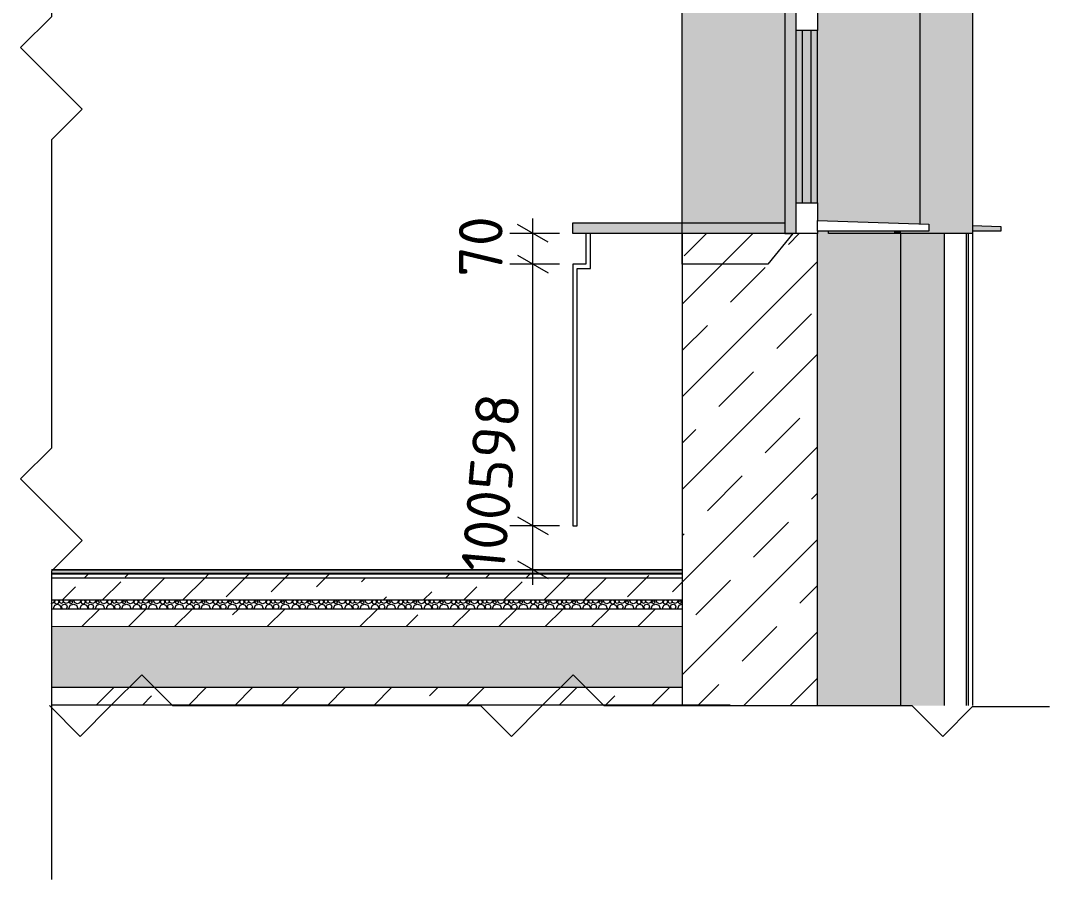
# Model space of a CAD drawing. Header units: millimetres. Extents: x -13069 to 207500, y -71366 to 56785.
# Drawn here: x 62818 to 65172, y 3131 to 5095 of the extents above; entities that cross this region are included whole.
import ezdxf

# ---------------------------------------------------------------- set-up
doc = ezdxf.new("R2010")
doc.units = ezdxf.units.MM
doc.layers.add('PDF _Геометрия', color=7, linetype='Continuous', true_color=0x999999)
doc.layers.add('PDF _Сплошная заливка', color=7, linetype='Continuous', true_color=0xffffff)
doc.layers.add('PDF _Текст', color=7, linetype='Continuous')
doc.styles.add('PDF ISOCPEUR', font='isocpeur.ttf')

msp = doc.modelspace()

# ---------------------------------------------------------------- hatches: boundary and pattern name
at = {"layer": 'PDF _Сплошная заливка', "transparency": 33554559}
for points in [[(64331.861, 4608.148), (64331.861, 6570.998), (64591.559, 6570.998), (64591.559, 6526.049), (64566.559, 6526.049), (64566.559, 5117.599), (64591.559, 5117.599), (64591.559, 4608.148)], [(64896.21, 4613.149), (64896.21, 4629.8), (64876.261, 4630.45), (64876.261, 6555.999), (64876.261, 6570.998), (64981.159, 6570.998), (64981.159, 4608.148), (64831.308, 4608.148), (64831.308, 4613.149)], [(64641.51, 4613.149), (64666.51, 4613.149), (64666.51, 4608.148), (64821.311, 4608.148), (64831.308, 4608.148), (64831.308, 3838.998), (64641.51, 3838.998)]]:
    msp.add_hatch(color=256, dxfattribs=at).paths.add_polyline_path(points)

# ---------------------------------------------------------------- linework, layer by layer
at = {"layer": 'PDF _Геометрия', "lineweight": 20}
for points in [[(62888.66, 7782.098), (62888.66, 7077.349), (62834.711, 7023.4), (62888.66, 6936.398), (62953.611, 6860.4), (62888.66, 6795.449), (62888.66, 6090.649), (62818.158, 6020.199), (62888.66, 5949.7), (62959.11, 5879.25), (62888.66, 5808.749), (62888.66, 5104), (62818.158, 5033.498), (62888.66, 4963), (62959.11, 4892.55), (62888.66, 4822.048), (62888.66, 4117.3), (62818.158, 4046.798), (62888.66, 3976.348), (62959.11, 3905.85), (62888.66, 3835.348), (62888.66, 3130.599)], [(64331.861, 4446.398), (64493.558, 4608.148)], [(64336.258, 4556.75), (64387.659, 4608.148)], [(64574.658, 4583.248), (64599.509, 4608.148)], [(64831.308, 4608.148), (64821.311, 4608.148), (64816.309, 4608.148), (64666.51, 4608.148), (64666.51, 4613.149)], [(64331.861, 4234.548), (64641.51, 4544.198)], [(64442.209, 4450.848), (64521.659, 4530.3)], [(64548.16, 4344.848), (64627.658, 4424.3)], [(64331.861, 4340.499), (64389.258, 4397.848)], [(64331.861, 4022.649), (64641.51, 4332.299)], [(64415.711, 4212.45), (64495.209, 4291.9)], [(64521.659, 4106.448), (64601.108, 4185.949)], [(64331.861, 4128.6), (64362.76, 4159.448)], [(64309.76, 3788.65), (64331.861, 3810.748), (64360.16, 3838.998), (64641.51, 4120.4)], [(64389.258, 3974.05), (64468.711, 4053.5)], [(64627.658, 4000.549), (64641.51, 4014.449)], [(64495.209, 3868.099), (64574.658, 3947.549)], [(64331.861, 3916.65), (64336.258, 3921.099)], [(64331.861, 3598.849), (64572.058, 3838.998), (64641.51, 3908.498)], [(62963.858, 3819.997), (62972.809, 3829.049)], [(63057.81, 3822.198), (63064.609, 3829.049)], [(63097.51, 3770.049), (63147.458, 3819.997)], [(63189.31, 3770.049), (63239.31, 3819.997), (63248.261, 3829.049)], [(63288.208, 3777.148), (63331.11, 3819.997), (63340.11, 3829.049)], [(63391.559, 3788.65), (63422.91, 3819.997), (63431.909, 3829.049)], [(63494.858, 3800.1), (63514.759, 3819.997), (63523.758, 3829.049)], [(63598.108, 3811.599), (63606.559, 3819.997)], [(63790.21, 3819.997), (63799.21, 3829.049)], [(63882.059, 3819.997), (63891.059, 3829.049)], [(63973.859, 3819.997), (63982.859, 3829.049)], [(64015.76, 3770.049), (64065.711, 3819.997), (64074.71, 3829.049)], [(64107.56, 3770.049), (64157.511, 3819.997)], [(64206.461, 3777.148), (64249.359, 3819.997), (64255.06, 3825.75)], [(64362.76, 3735.65), (64376.16, 3749.099), (64442.209, 3815.099)], [(62913.858, 3770.049), (62943.909, 3800.1)], [(63005.658, 3770.049), (63047.159, 3811.599)], [(63832.111, 3770.049), (63862.158, 3800.1)], [(63923.911, 3770.049), (63965.409, 3811.599)], [(64601.108, 3762.148), (64641.51, 3802.548)], [(62895.508, 3769.1), (62895.508, 3768.548), (62893.21, 3763), (62887.659, 3760.699)], [(62903.809, 3769.1), (62905.561, 3765.35), (62904.16, 3761.999), (62900.809, 3760.598), (62897.458, 3761.999), (62896.06, 3765.35), (62897.809, 3769.1)], [(62914.209, 3769.1), (62915.61, 3765.948), (62914.359, 3763.049), (62911.411, 3761.8), (62908.509, 3763.049), (62907.26, 3765.948), (62908.658, 3769.1)], [(62929.709, 3769.1), (62927.658, 3763.9), (62922.66, 3761.849), (62917.609, 3763.9), (62915.558, 3768.899)], [(62956.058, 3769.1), (62956.11, 3768.548), (62953.76, 3763), (62948.209, 3760.699), (62942.661, 3763), (62940.311, 3768.548), (62940.311, 3769.1)], [(62964.359, 3769.1), (62966.111, 3765.35), (62964.71, 3761.999), (62961.359, 3760.598), (62958.008, 3761.999), (62956.61, 3765.35), (62958.359, 3769.1)], [(62974.759, 3769.1), (62976.16, 3765.948), (62974.961, 3763.049), (62972.01, 3761.8), (62969.01, 3763.049), (62967.81, 3765.948), (62969.208, 3769.1)], [(62990.311, 3769.1), (62988.208, 3763.9), (62983.21, 3761.849), (62978.211, 3763.9), (62976.108, 3768.899)], [(63016.611, 3769.1), (63016.611, 3768.548), (63014.31, 3763), (63008.759, 3760.699), (63003.159, 3763), (63000.861, 3768.548), (63000.91, 3769.1)], [(63024.909, 3769.1), (63026.66, 3765.35), (63025.26, 3761.999), (63021.909, 3760.598), (63018.558, 3761.999), (63017.16, 3765.35), (63018.909, 3769.1)], [(63035.361, 3769.1), (63036.71, 3765.948), (63035.459, 3763.049), (63032.511, 3761.8), (63029.608, 3763.049), (63028.36, 3765.948), (63029.709, 3769.1)], [(63050.809, 3769.1), (63048.758, 3763.9), (63043.759, 3761.849), (63038.709, 3763.9), (63036.658, 3768.899)], [(63077.161, 3769.1), (63077.161, 3768.548), (63074.909, 3763), (63069.309, 3760.699), (63063.761, 3763), (63061.411, 3768.548), (63061.411, 3769.1)], [(63085.459, 3769.1), (63087.21, 3765.35), (63085.81, 3761.999), (63082.459, 3760.598), (63079.111, 3761.999), (63077.71, 3765.35), (63079.459, 3769.1)], [(63095.859, 3769.1), (63097.26, 3765.948), (63096.06, 3763.049), (63093.109, 3761.8), (63090.11, 3763.049), (63088.91, 3765.948), (63090.311, 3769.1)], [(63111.411, 3769.1), (63109.308, 3763.9), (63104.309, 3761.849), (63099.311, 3763.9), (63097.26, 3768.899)], [(63137.711, 3769.1), (63137.711, 3768.548), (63135.41, 3763), (63129.859, 3760.699), (63124.259, 3763), (63121.961, 3768.548), (63122.01, 3769.1)], [(63146.009, 3769.1), (63147.809, 3765.35), (63146.36, 3761.999), (63143.009, 3760.598), (63139.661, 3761.999), (63138.26, 3765.35), (63140.009, 3769.1)], [(63156.461, 3769.1), (63157.81, 3765.948), (63156.559, 3763.049), (63153.659, 3761.8), (63150.708, 3763.049), (63149.46, 3765.948), (63150.809, 3769.1)], [(63171.909, 3769.1), (63169.858, 3763.9), (63164.859, 3761.849), (63159.861, 3763.9), (63157.761, 3768.899)], [(63198.261, 3769.1), (63198.261, 3768.548), (63196.009, 3763), (63190.409, 3760.699), (63184.861, 3763), (63182.56, 3768.548), (63182.56, 3769.1)], [(63206.559, 3769.1), (63208.31, 3765.35), (63206.909, 3761.999), (63203.559, 3760.598), (63200.211, 3761.999), (63198.81, 3765.35), (63200.559, 3769.1)], [(63216.959, 3769.1), (63218.36, 3765.948), (63217.16, 3763.049), (63214.209, 3761.8), (63211.209, 3763.049), (63210.01, 3765.948), (63211.411, 3769.1)], [(63232.511, 3769.1), (63230.408, 3763.9), (63225.409, 3761.849), (63220.41, 3763.9), (63218.311, 3768.899)], [(63258.811, 3769.1), (63258.811, 3768.548), (63256.51, 3763), (63250.959, 3760.699), (63245.359, 3763), (63243.061, 3768.548), (63243.109, 3769.1)], [(63267.108, 3769.1), (63268.909, 3765.35), (63267.508, 3761.999), (63264.109, 3760.598), (63260.761, 3761.999), (63259.36, 3765.35), (63261.109, 3769.1)], [(63277.561, 3769.1), (63278.91, 3765.948), (63277.658, 3763.049), (63274.759, 3761.8), (63271.808, 3763.049), (63270.56, 3765.948), (63271.961, 3769.1)], [(63293.009, 3769.1), (63290.961, 3763.9), (63285.959, 3761.849), (63280.96, 3763.9), (63278.861, 3768.899)], [(63319.361, 3769.1), (63319.361, 3768.548), (63317.108, 3763), (63311.508, 3760.699), (63305.96, 3763), (63303.659, 3768.548), (63303.659, 3769.1)], [(63327.658, 3769.1), (63329.41, 3765.35), (63328.009, 3761.999), (63324.658, 3760.598), (63321.311, 3761.999), (63319.91, 3765.35), (63321.659, 3769.1)], [(63338.059, 3769.1), (63339.46, 3765.948), (63338.26, 3763.049), (63335.26, 3761.8), (63332.309, 3763.049), (63331.11, 3765.948), (63332.511, 3769.1)], [(63353.611, 3769.1), (63351.511, 3763.9), (63346.509, 3761.849), (63341.51, 3763.9), (63339.411, 3768.899)], [(63379.911, 3769.1), (63379.959, 3768.548), (63377.61, 3763), (63372.058, 3760.699), (63366.51, 3763), (63364.16, 3768.548), (63364.209, 3769.1)], [(63388.208, 3769.1), (63390.009, 3765.35), (63388.608, 3761.999), (63385.208, 3760.598), (63381.861, 3761.999), (63380.46, 3765.35), (63382.209, 3769.1)], [(63398.661, 3769.1), (63400.009, 3765.948), (63398.758, 3763.049), (63395.859, 3761.8), (63392.908, 3763.049), (63391.66, 3765.948), (63393.061, 3769.1)], [(63414.109, 3769.1), (63412.061, 3763.9), (63407.059, 3761.849), (63402.06, 3763.9), (63399.961, 3768.899)], [(63440.461, 3769.1), (63440.461, 3768.548), (63438.159, 3763), (63432.608, 3760.699), (63427.06, 3763), (63424.759, 3768.548), (63424.759, 3769.1)], [(63448.758, 3769.1), (63450.51, 3765.35), (63449.109, 3761.999), (63445.758, 3760.598), (63442.411, 3761.999), (63441.01, 3765.35), (63442.758, 3769.1)], [(63459.159, 3769.1), (63460.559, 3765.948), (63459.36, 3763.049), (63456.36, 3761.8), (63453.409, 3763.049), (63452.21, 3765.948), (63453.611, 3769.1)], [(63474.71, 3769.1), (63472.611, 3763.9), (63467.609, 3761.849), (63462.61, 3763.9), (63460.511, 3768.899)], [(63501.01, 3769.1), (63501.059, 3768.548), (63498.709, 3763), (63493.158, 3760.699), (63487.61, 3763), (63485.26, 3768.548), (63485.309, 3769.1)], [(63509.308, 3769.1), (63511.06, 3765.35), (63509.711, 3761.999), (63506.308, 3760.598), (63502.961, 3761.999), (63501.56, 3765.35), (63503.308, 3769.1)], [(63519.709, 3769.1), (63521.109, 3765.948), (63519.91, 3763.049), (63516.959, 3761.8), (63514.011, 3763.049), (63512.76, 3765.948), (63514.16, 3769.1)], [(63535.208, 3769.1), (63533.161, 3763.9), (63528.159, 3761.849), (63523.16, 3763.9), (63521.06, 3768.899)], [(63561.56, 3769.1), (63561.56, 3768.548), (63559.259, 3763), (63553.708, 3760.699), (63548.108, 3763), (63545.859, 3768.548), (63545.859, 3769.1)], [(63569.858, 3769.1), (63571.61, 3765.35), (63570.209, 3761.999), (63566.858, 3760.598), (63563.51, 3761.999), (63562.11, 3765.35), (63563.91, 3769.1)], [(63580.258, 3769.1), (63581.659, 3765.948), (63580.46, 3763.049), (63577.46, 3761.8), (63574.561, 3763.049), (63573.31, 3765.948), (63574.71, 3769.1)], [(63595.81, 3769.1), (63593.711, 3763.9), (63588.709, 3761.849), (63583.71, 3763.9), (63581.61, 3768.899)], [(63622.11, 3769.1), (63622.159, 3768.548), (63619.809, 3763), (63614.258, 3760.699), (63608.71, 3763), (63606.36, 3768.548), (63606.409, 3769.1)], [(63630.408, 3769.1), (63632.16, 3765.35), (63630.811, 3761.999), (63627.408, 3760.598), (63624.008, 3761.999), (63622.66, 3765.35), (63624.408, 3769.1)], [(63640.808, 3769.1), (63642.209, 3765.948), (63641.01, 3763.049), (63638.059, 3761.8), (63635.111, 3763.049), (63633.86, 3765.948), (63635.26, 3769.1)], [(63656.308, 3769.1), (63654.261, 3763.9), (63649.259, 3761.849), (63644.26, 3763.9), (63642.16, 3768.899)], [(63648.459, 3770.049), (63655.509, 3777.148)], [(63682.66, 3769.1), (63682.66, 3768.548), (63680.359, 3763), (63674.808, 3760.699), (63669.26, 3763), (63666.959, 3768.548), (63666.959, 3769.1)], [(63690.961, 3769.1), (63692.71, 3765.35), (63691.309, 3761.999), (63687.958, 3760.598), (63684.61, 3761.999), (63683.21, 3765.35), (63685.01, 3769.1)], [(63701.358, 3769.1), (63702.811, 3765.948), (63701.56, 3763.049), (63698.56, 3761.8), (63695.661, 3763.049), (63694.409, 3765.948), (63695.81, 3769.1)], [(63716.91, 3769.1), (63714.859, 3763.9), (63709.809, 3761.849), (63704.81, 3763.9), (63702.71, 3768.899)], [(63743.21, 3769.1), (63743.259, 3768.548), (63740.909, 3763), (63735.361, 3760.699), (63729.81, 3763), (63727.46, 3768.548), (63727.509, 3769.1)], [(63740.259, 3770.049), (63758.811, 3788.65)], [(63751.511, 3769.1), (63753.26, 3765.35), (63751.911, 3761.999), (63748.56, 3760.598), (63745.16, 3761.999), (63743.759, 3765.35), (63745.508, 3769.1)], [(63761.908, 3769.1), (63763.309, 3765.948), (63762.11, 3763.049), (63759.159, 3761.8), (63756.211, 3763.049), (63754.959, 3765.948), (63756.36, 3769.1)], [(63777.46, 3769.1), (63775.36, 3763.9), (63770.359, 3761.849), (63765.36, 3763.9), (63763.26, 3768.899)], [(63803.76, 3769.1), (63803.76, 3768.548), (63801.459, 3763), (63795.911, 3760.699), (63790.311, 3763), (63788.059, 3768.548), (63788.059, 3769.1)], [(63812.061, 3769.1), (63813.81, 3765.35), (63812.409, 3761.999), (63809.061, 3760.598), (63805.71, 3761.999), (63804.309, 3765.35), (63806.11, 3769.1)], [(63822.51, 3769.1), (63823.911, 3765.948), (63822.66, 3763.049), (63819.66, 3761.8), (63816.761, 3763.049), (63815.509, 3765.948), (63816.91, 3769.1)], [(63838.01, 3769.1), (63835.959, 3763.9), (63830.908, 3761.849), (63825.91, 3763.9), (63823.81, 3768.899)], [(63864.31, 3769.1), (63864.359, 3768.548), (63862.061, 3763), (63856.461, 3760.699), (63850.91, 3763), (63848.56, 3768.548), (63848.609, 3769.1)], [(63872.611, 3769.1), (63874.359, 3765.35), (63873.011, 3761.999), (63869.611, 3760.598), (63866.26, 3761.999), (63864.859, 3765.35), (63866.611, 3769.1)], [(63883.008, 3769.1), (63884.409, 3765.948), (63883.21, 3763.049), (63880.258, 3761.8), (63877.31, 3763.049), (63876.059, 3765.948), (63877.46, 3769.1)], [(63898.56, 3769.1), (63896.46, 3763.9), (63891.458, 3761.849), (63886.46, 3763.9), (63884.409, 3768.899)], [(63924.86, 3769.1), (63924.86, 3768.548), (63922.559, 3763), (63917.011, 3760.699), (63911.411, 3763), (63909.159, 3768.548), (63909.159, 3769.1)], [(63933.21, 3769.1), (63934.958, 3765.35), (63933.56, 3761.999), (63930.161, 3760.598), (63926.81, 3761.999), (63925.409, 3765.35), (63927.161, 3769.1)], [(63943.61, 3769.1), (63944.959, 3765.948), (63943.759, 3763.049), (63940.808, 3761.8), (63937.86, 3763.049), (63936.609, 3765.948), (63938.01, 3769.1)], [(63959.11, 3769.1), (63957.01, 3763.9), (63952.008, 3761.849), (63947.01, 3763.9), (63944.91, 3768.899)], [(63985.41, 3769.1), (63985.459, 3768.548), (63983.161, 3763), (63977.561, 3760.699), (63972.01, 3763), (63969.709, 3768.548), (63969.709, 3769.1)], [(63993.711, 3769.1), (63995.459, 3765.35), (63994.11, 3761.999), (63990.76, 3760.598), (63987.36, 3761.999), (63985.959, 3765.35), (63987.711, 3769.1)], [(64004.111, 3769.1), (64005.509, 3765.948), (64004.309, 3763.049), (64001.358, 3761.8), (63998.41, 3763.049), (63997.211, 3765.948), (63998.56, 3769.1)], [(64019.66, 3769.1), (64017.56, 3763.9), (64012.558, 3761.849), (64007.56, 3763.9), (64005.509, 3768.899)], [(64046.009, 3769.1), (64046.009, 3768.548), (64043.659, 3763), (64038.111, 3760.699), (64032.511, 3763), (64030.258, 3768.548), (64030.258, 3769.1)], [(64054.261, 3769.1), (64056.058, 3765.35), (64054.66, 3761.999), (64051.261, 3760.598), (64047.91, 3761.999), (64046.509, 3765.35), (64048.261, 3769.1)], [(64064.71, 3769.1), (64066.059, 3765.948), (64064.859, 3763.049), (64061.908, 3761.8), (64058.96, 3763.049), (64057.709, 3765.948), (64059.11, 3769.1)], [(64080.21, 3769.1), (64078.11, 3763.9), (64073.108, 3761.849), (64068.109, 3763.9), (64066.01, 3768.899)], [(64106.51, 3769.1), (64106.559, 3768.548), (64104.261, 3763), (64098.661, 3760.699), (64093.109, 3763), (64090.808, 3768.548), (64090.808, 3769.1)], [(64114.81, 3769.1), (64116.559, 3765.35), (64115.21, 3761.999), (64111.811, 3760.598), (64108.46, 3761.999), (64107.059, 3765.35), (64108.811, 3769.1)], [(64125.211, 3769.1), (64126.609, 3765.948), (64125.409, 3763.049), (64122.458, 3761.8), (64119.51, 3763.049), (64118.311, 3765.948), (64119.66, 3769.1)], [(64140.76, 3769.1), (64138.66, 3763.9), (64133.658, 3761.849), (64128.659, 3763.9), (64126.609, 3768.899)], [(64167.108, 3769.1), (64167.108, 3768.548), (64164.759, 3763), (64159.211, 3760.699), (64153.659, 3763), (64151.31, 3768.548), (64151.358, 3769.1)], [(64175.36, 3769.1), (64177.161, 3765.35), (64175.76, 3761.999), (64172.361, 3760.598), (64169.01, 3761.999), (64167.609, 3765.35), (64169.361, 3769.1)], [(64185.81, 3769.1), (64187.158, 3765.948), (64185.959, 3763.049), (64183.008, 3761.8), (64180.06, 3763.049), (64178.809, 3765.948), (64180.21, 3769.1)], [(64201.31, 3769.1), (64199.21, 3763.9), (64194.208, 3761.849), (64189.209, 3763.9), (64187.11, 3768.899)], [(64227.61, 3769.1), (64227.658, 3768.548), (64225.36, 3763), (64219.76, 3760.699), (64214.209, 3763), (64211.908, 3768.548), (64211.908, 3769.1)], [(64235.91, 3769.1), (64237.659, 3765.35), (64236.258, 3761.999), (64232.91, 3760.598), (64229.56, 3761.999), (64228.159, 3765.35), (64229.911, 3769.1)], [(64246.311, 3769.1), (64247.708, 3765.948), (64246.509, 3763.049), (64243.558, 3761.8), (64240.558, 3763.049), (64239.411, 3765.948), (64240.76, 3769.1)], [(64261.859, 3769.1), (64259.76, 3763.9), (64254.761, 3761.849), (64249.759, 3763.9), (64247.708, 3768.899)], [(64288.208, 3769.1), (64288.208, 3768.548), (64285.858, 3763), (64280.31, 3760.699), (64274.759, 3763), (64272.458, 3768.548), (64272.458, 3769.1)], [(64296.46, 3769.1), (64298.261, 3765.35), (64296.86, 3761.999), (64293.46, 3760.598), (64290.11, 3761.999), (64288.709, 3765.35), (64290.461, 3769.1)], [(64306.909, 3769.1), (64308.258, 3765.948), (64307.059, 3763.049), (64304.111, 3761.8), (64301.16, 3763.049), (64299.909, 3765.948), (64301.31, 3769.1)], [(64322.409, 3769.1), (64320.31, 3763.9), (64315.311, 3761.849), (64310.309, 3763.9), (64308.21, 3768.899)], [(62888.709, 3750.399), (62888.608, 3749.099)], [(62895.261, 3749.099), (62894.458, 3752.499), (62896.808, 3758.099), (62902.408, 3760.449), (62908.008, 3758.099), (62910.361, 3752.499), (62909.61, 3749.099)], [(62914.258, 3749.099), (62912.009, 3754), (62913.858, 3758.45), (62918.408, 3760.348), (62922.91, 3758.45), (62924.759, 3754), (62922.559, 3749.099)], [(62928.958, 3749.099), (62928.861, 3750.399), (62931.861, 3757.65), (62939.06, 3760.598), (62946.311, 3757.65), (62949.259, 3750.399), (62949.158, 3749.099)], [(62955.759, 3749.099), (62955.06, 3752.499), (62957.358, 3758.099), (62962.958, 3760.449), (62968.61, 3758.099), (62970.911, 3752.499), (62970.16, 3749.099)], [(62958.609, 3708.849), (62998.81, 3749.099)], [(62974.86, 3749.099), (62972.559, 3754), (62974.46, 3758.45), (62978.958, 3760.348), (62983.46, 3758.45), (62985.361, 3754), (62983.06, 3749.099)], [(62989.508, 3749.099), (62989.411, 3750.399), (62992.411, 3757.65), (62999.61, 3760.598), (63006.809, 3757.65), (63009.809, 3750.399), (63009.711, 3749.099)], [(63016.361, 3749.099), (63015.558, 3752.499), (63017.908, 3758.099), (63023.511, 3760.449), (63029.16, 3758.099), (63031.461, 3752.499), (63030.658, 3749.099)], [(63035.361, 3749.099), (63033.109, 3754), (63035.01, 3758.45), (63039.508, 3760.348), (63044.01, 3758.45), (63045.859, 3754), (63043.659, 3749.099)], [(63050.058, 3749.099), (63049.961, 3750.399), (63052.961, 3757.65), (63060.16, 3760.598), (63067.411, 3757.65), (63070.359, 3750.399), (63070.261, 3749.099)], [(63064.859, 3709.2), (63104.81, 3749.099)], [(63076.859, 3749.099), (63076.108, 3752.499), (63078.461, 3758.099), (63084.061, 3760.449), (63089.661, 3758.099), (63092.011, 3752.499), (63091.26, 3749.099)], [(63095.96, 3749.099), (63093.659, 3754), (63095.56, 3758.45), (63100.058, 3760.348), (63104.56, 3758.45), (63106.461, 3754), (63104.16, 3749.099)], [(63110.608, 3749.099), (63110.511, 3750.399), (63113.51, 3757.65), (63120.71, 3760.598), (63127.909, 3757.65), (63130.908, 3750.399), (63130.811, 3749.099)], [(63137.461, 3749.099), (63136.658, 3752.499), (63139.011, 3758.099), (63144.611, 3760.449), (63150.26, 3758.099), (63152.561, 3752.499), (63151.758, 3749.099)], [(63156.461, 3749.099), (63154.209, 3754), (63156.11, 3758.45), (63160.608, 3760.348), (63165.11, 3758.45), (63166.959, 3754), (63164.759, 3749.099)], [(63170.508, 3708.849), (63210.761, 3749.099)], [(63171.158, 3749.099), (63171.06, 3750.399), (63174.06, 3757.65), (63181.259, 3760.598), (63188.51, 3757.65), (63191.458, 3750.399), (63191.361, 3749.099)], [(63198.011, 3749.099), (63197.211, 3752.499), (63199.561, 3758.099), (63205.161, 3760.449), (63210.761, 3758.099), (63213.111, 3752.499), (63212.36, 3749.099)], [(63217.06, 3749.099), (63214.759, 3754), (63216.66, 3758.45), (63221.158, 3760.348), (63225.659, 3758.45), (63227.561, 3754), (63225.26, 3749.099)], [(63231.708, 3749.099), (63231.61, 3750.399), (63234.61, 3757.65), (63241.809, 3760.598), (63249.008, 3757.65), (63252.008, 3750.399), (63251.911, 3749.099)], [(63258.56, 3749.099), (63257.761, 3752.499), (63260.111, 3758.099), (63265.76, 3760.449), (63271.36, 3758.099), (63273.661, 3752.499), (63272.91, 3749.099)], [(63277.561, 3749.099), (63275.309, 3754), (63277.21, 3758.45), (63281.708, 3760.348), (63286.209, 3758.45), (63288.111, 3754), (63285.858, 3749.099)], [(63292.261, 3749.099), (63292.16, 3750.399), (63295.16, 3757.65), (63302.359, 3760.598), (63309.558, 3757.65), (63312.558, 3750.399), (63312.461, 3749.099)], [(63303.26, 3735.65), (63316.66, 3749.099)], [(63319.11, 3749.099), (63318.311, 3752.499), (63320.661, 3758.099), (63326.261, 3760.449), (63331.861, 3758.099), (63334.211, 3752.499), (63333.46, 3749.099)], [(63338.159, 3749.099), (63335.858, 3754), (63337.76, 3758.45), (63342.261, 3760.348), (63346.759, 3758.45), (63348.661, 3754), (63346.36, 3749.099)], [(63352.811, 3749.099), (63352.71, 3750.399), (63355.71, 3757.65), (63362.909, 3760.598), (63370.108, 3757.65), (63373.108, 3750.399), (63373.059, 3749.099)], [(63379.66, 3749.099), (63378.91, 3752.499), (63381.211, 3758.099), (63386.859, 3760.449), (63392.459, 3758.099), (63394.76, 3752.499), (63394.01, 3749.099)], [(63382.41, 3708.849), (63422.611, 3749.099)], [(63398.661, 3749.099), (63396.46, 3754), (63398.31, 3758.45), (63402.811, 3760.348), (63407.309, 3758.45), (63409.211, 3754), (63406.958, 3749.099)], [(63413.361, 3749.099), (63413.309, 3750.399), (63416.26, 3757.65), (63423.459, 3760.598), (63430.658, 3757.65), (63433.658, 3750.399), (63433.56, 3749.099)], [(63440.21, 3749.099), (63439.411, 3752.499), (63441.761, 3758.099), (63447.361, 3760.449), (63452.961, 3758.099), (63455.31, 3752.499), (63454.56, 3749.099)], [(63459.259, 3749.099), (63456.958, 3754), (63458.86, 3758.45), (63463.361, 3760.348), (63467.859, 3758.45), (63469.76, 3754), (63467.459, 3749.099)], [(63473.911, 3749.099), (63473.81, 3750.399), (63476.81, 3757.65), (63484.009, 3760.598), (63491.208, 3757.65), (63494.208, 3750.399), (63494.159, 3749.099)], [(63500.76, 3749.099), (63500.009, 3752.499), (63502.31, 3758.099), (63507.959, 3760.449), (63513.559, 3758.099), (63515.86, 3752.499), (63515.11, 3749.099)], [(63519.76, 3749.099), (63517.56, 3754), (63519.409, 3758.45), (63523.911, 3760.348), (63528.409, 3758.45), (63530.31, 3754), (63528.058, 3749.099)], [(63534.461, 3749.099), (63534.409, 3750.399), (63537.36, 3757.65), (63544.559, 3760.598), (63551.81, 3757.65), (63554.761, 3750.399), (63554.66, 3749.099)], [(63561.31, 3749.099), (63560.511, 3752.499), (63562.86, 3758.099), (63568.46, 3760.449), (63574.06, 3758.099), (63576.41, 3752.499), (63575.659, 3749.099)], [(63580.359, 3749.099), (63578.058, 3754), (63579.911, 3758.45), (63584.461, 3760.348), (63588.959, 3758.45), (63590.86, 3754), (63588.559, 3749.099)], [(63594.309, 3708.849), (63634.558, 3749.099)], [(63595.011, 3749.099), (63594.91, 3750.399), (63597.91, 3757.65), (63605.109, 3760.598), (63612.308, 3757.65), (63615.311, 3750.399), (63615.259, 3749.099)], [(63621.86, 3749.099), (63621.109, 3752.499), (63623.41, 3758.099), (63629.01, 3760.449), (63634.659, 3758.099), (63636.96, 3752.499), (63636.209, 3749.099)], [(63640.86, 3749.099), (63638.66, 3754), (63640.509, 3758.45), (63645.011, 3760.348), (63649.561, 3758.45), (63651.41, 3754), (63649.158, 3749.099)], [(63655.561, 3749.099), (63655.509, 3750.399), (63658.46, 3757.65), (63665.711, 3760.598), (63672.861, 3757.65), (63675.861, 3750.399), (63675.76, 3749.099)], [(63682.41, 3749.099), (63681.61, 3752.499), (63683.96, 3758.099), (63689.56, 3760.449), (63695.16, 3758.099), (63697.51, 3752.499), (63696.759, 3749.099)], [(63701.41, 3749.099), (63699.158, 3754), (63701.01, 3758.45), (63705.561, 3760.348), (63710.059, 3758.45), (63711.96, 3754), (63709.711, 3749.099)], [(63716.111, 3749.099), (63716.01, 3750.399), (63719.01, 3757.65), (63726.209, 3760.598), (63733.46, 3757.65), (63736.411, 3750.399), (63736.359, 3749.099)], [(63742.96, 3749.099), (63742.209, 3752.499), (63744.51, 3758.099), (63750.11, 3760.449), (63755.759, 3758.099), (63758.06, 3752.499), (63757.309, 3749.099)], [(63762.009, 3749.099), (63759.76, 3754), (63761.609, 3758.45), (63766.111, 3760.348), (63770.661, 3758.45), (63772.51, 3754), (63770.261, 3749.099)], [(63776.66, 3749.099), (63776.609, 3750.399), (63779.56, 3757.65), (63786.811, 3760.598), (63793.961, 3757.65), (63796.961, 3750.399), (63796.86, 3749.099)], [(63803.51, 3749.099), (63802.71, 3752.499), (63805.06, 3758.099), (63810.66, 3760.449), (63816.309, 3758.099), (63818.61, 3752.499), (63817.859, 3749.099)], [(63806.211, 3708.849), (63846.46, 3749.099)], [(63822.51, 3749.099), (63820.261, 3754), (63822.159, 3758.45), (63826.66, 3760.348), (63831.159, 3758.45), (63833.06, 3754), (63830.811, 3749.099)], [(63837.21, 3749.099), (63837.11, 3750.399), (63840.11, 3757.65), (63847.309, 3760.598), (63854.56, 3757.65), (63857.511, 3750.399), (63857.459, 3749.099)], [(63864.06, 3749.099), (63863.309, 3752.499), (63865.61, 3758.099), (63871.21, 3760.449), (63876.859, 3758.099), (63879.16, 3752.499), (63878.409, 3749.099)], [(63883.109, 3749.099), (63880.86, 3754), (63882.709, 3758.45), (63887.21, 3760.348), (63891.761, 3758.45), (63893.61, 3754), (63891.361, 3749.099)], [(63897.76, 3749.099), (63897.708, 3750.399), (63900.659, 3757.65), (63907.91, 3760.598), (63915.061, 3757.65), (63918.109, 3750.399), (63917.96, 3749.099)], [(63912.158, 3708.849), (63952.359, 3749.099)], [(63924.61, 3749.099), (63923.81, 3752.499), (63926.16, 3758.099), (63931.76, 3760.449), (63937.409, 3758.099), (63939.759, 3752.499), (63938.959, 3749.099)], [(63943.61, 3749.099), (63941.361, 3754), (63943.259, 3758.45), (63947.76, 3760.348), (63952.259, 3758.45), (63954.16, 3754), (63951.911, 3749.099)], [(63958.359, 3749.099), (63958.21, 3750.399), (63961.209, 3757.65), (63968.408, 3760.598), (63975.659, 3757.65), (63978.611, 3750.399), (63978.559, 3749.099)], [(63985.16, 3749.099), (63984.409, 3752.499), (63986.71, 3758.099), (63992.31, 3760.449), (63997.959, 3758.099), (64000.26, 3752.499), (63999.509, 3749.099)], [(64004.209, 3749.099), (64001.911, 3754), (64003.809, 3758.45), (64008.31, 3760.348), (64012.86, 3758.45), (64014.71, 3754), (64012.461, 3749.099)], [(64018.109, 3708.849), (64058.31, 3749.099)], [(64018.86, 3749.099), (64018.808, 3750.399), (64021.759, 3757.65), (64029.01, 3760.598), (64036.161, 3757.65), (64039.16, 3750.399), (64039.06, 3749.099)], [(64045.71, 3749.099), (64044.91, 3752.499), (64047.26, 3758.099), (64052.909, 3760.449), (64058.509, 3758.099), (64060.858, 3752.499), (64060.059, 3749.099)], [(64064.71, 3749.099), (64062.509, 3754), (64064.359, 3758.45), (64068.86, 3760.348), (64073.358, 3758.45), (64075.26, 3754), (64073.011, 3749.099)], [(64079.459, 3749.099), (64079.358, 3750.399), (64082.309, 3757.65), (64089.508, 3760.598), (64096.759, 3757.65), (64099.71, 3750.399), (64099.658, 3749.099)], [(64106.259, 3749.099), (64105.509, 3752.499), (64107.81, 3758.099), (64113.41, 3760.449), (64119.059, 3758.099), (64121.36, 3752.499), (64120.609, 3749.099)], [(64125.309, 3749.099), (64123.011, 3754), (64124.909, 3758.45), (64129.41, 3760.348), (64133.96, 3758.45), (64135.81, 3754), (64133.56, 3749.099)], [(64124.359, 3709.2), (64164.31, 3749.099)], [(64139.96, 3749.099), (64139.908, 3750.399), (64142.859, 3757.65), (64150.11, 3760.598), (64157.26, 3757.65), (64160.26, 3750.399), (64160.208, 3749.099)], [(64166.809, 3749.099), (64166.059, 3752.499), (64168.36, 3758.099), (64174.008, 3760.449), (64179.608, 3758.099), (64181.958, 3752.499), (64181.159, 3749.099)], [(64185.81, 3749.099), (64183.609, 3754), (64185.459, 3758.45), (64189.96, 3760.348), (64194.458, 3758.45), (64196.36, 3754), (64194.11, 3749.099)], [(64200.559, 3749.099), (64200.458, 3750.399), (64203.409, 3757.65), (64210.608, 3760.598), (64217.859, 3757.65), (64220.81, 3750.399), (64220.71, 3749.099)], [(64227.359, 3749.099), (64226.609, 3752.499), (64228.91, 3758.099), (64234.51, 3760.449), (64240.158, 3758.099), (64242.459, 3752.499), (64241.709, 3749.099)], [(64230.06, 3708.849), (64270.209, 3749.099)], [(64246.408, 3749.099), (64244.159, 3754), (64246.009, 3758.45), (64250.51, 3760.348), (64255.06, 3758.45), (64256.909, 3754), (64254.66, 3749.099)], [(64261.06, 3749.099), (64261.011, 3750.399), (64263.959, 3757.65), (64271.21, 3760.598), (64278.36, 3757.65), (64281.409, 3750.399), (64281.308, 3749.099)], [(64287.909, 3749.099), (64287.158, 3752.499), (64289.508, 3758.099), (64295.108, 3760.449), (64300.708, 3758.099), (64303.058, 3752.499), (64302.259, 3749.099)], [(64306.909, 3749.099), (64304.709, 3754), (64306.559, 3758.45), (64311.06, 3760.348), (64315.61, 3758.45), (64317.459, 3754), (64315.21, 3749.099)], [(64321.659, 3749.099), (64321.561, 3750.399), (64324.509, 3757.65), (64331.708, 3760.598)], [(63700.26, 3708.849), (63727.008, 3735.65)], [(63488.361, 3708.849), (63488.66, 3709.2)], [(64468.711, 3629.699), (64548.16, 3709.2)], [(64472.959, 3528.048), (64641.51, 3696.6)], [(62883.96, 3528.048), (62954.459, 3457.549), (63024.909, 3528.048), (63095.359, 3598.498), (63165.86, 3528.048), (63870.609, 3528.048), (63941.111, 3457.549), (64011.56, 3528.048), (64082.01, 3598.498), (64152.561, 3528.048), (64857.358, 3528.048), (64927.811, 3457.549), (64996.158, 3525.9), (65171.86, 3525.9)], [(64578.958, 3528.048), (64641.51, 3590.649)], [(62991.01, 3529.348), (63031.211, 3569.598)], [(63202.86, 3529.348), (63243.109, 3569.598)], [(63308.86, 3529.348), (63349.06, 3569.598)], [(63414.81, 3529.348), (63455.06, 3569.598)], [(63520.71, 3529.348), (63560.959, 3569.598)], [(63626.709, 3529.348), (63666.91, 3569.598)], [(63753.559, 3550.25), (63772.809, 3569.598)], [(63838.559, 3529.348), (63878.809, 3569.598)], [(64050.458, 3529.348), (64090.711, 3569.598)], [(64262.36, 3529.348), (64302.61, 3569.598)], [(64367.011, 3528.048), (64368.311, 3529.348), (64408.509, 3569.598), (64415.711, 3576.748)], [(63096.909, 3529.348), (63117.859, 3550.25)], [(64156.409, 3529.348), (64177.31, 3550.25)]]:
    msp.add_lwpolyline(points, dxfattribs=at)
at = {"layer": 'PDF _Геометрия', "color": 7, "lineweight": 13}
for points in [[(64876.261, 4630.45), (64876.261, 6555.999), (64641.51, 6555.999), (64641.51, 6570.998), (64831.308, 6570.998), (64831.308, 7135.348), (64831.308, 7245.849)], [(64566.559, 6501.049), (64566.559, 4608.099), (64584.61, 4608.099), (64527.61, 4538.198), (64331.861, 4538.198), (64331.861, 6645.898)], [(64996.158, 6570.998), (64996.158, 4608.148), (64986.161, 4608.148), (64986.161, 3838.998), (64986.161, 3528.048)], [(64641.51, 3528.048), (64641.51, 3838.998), (64641.51, 4608.148), (64591.559, 4608.148), (64331.861, 4608.148), (64331.861, 6545.849)], [(64616.559, 5142.55), (64616.559, 5117.599), (64591.559, 5117.599), (64591.559, 5072.649)], [(64641.51, 5142.55), (64641.51, 5072.649)], [(64591.559, 4678.1), (64641.51, 4678.1), (64641.51, 5072.649), (64591.559, 5072.649), (64591.559, 4678.1), (64591.559, 4608.148)], [(64606.559, 5072.649), (64606.559, 4678.1)], [(64626.511, 4678.1), (64626.511, 5072.649)], [(64641.51, 4678.1), (64641.51, 4638.097), (64896.21, 4629.8), (64896.21, 4613.149), (64641.51, 4613.149), (64641.51, 4638.097)], [(63989.908, 3804.748), (63989.908, 3838.998), (63989.908, 3939.55), (63989.908, 4538.049), (63989.908, 4608.099), (63989.908, 4642.4)], [(64024.909, 4587.899), (63954.859, 4628.35)], [(64996.158, 4626.55), (65061.06, 4624.398), (65061.06, 4613.149), (64996.158, 4613.149)], [(64051.01, 4608.099), (63937.36, 4608.099)], [(64331.861, 4608.148), (64331.861, 3838.998), (64331.861, 3829.998), (64331.861, 3829.049), (64331.861, 3819.997), (64331.861, 3770.049)], [(64641.51, 4613.149), (64641.51, 4608.148)], [(64831.308, 4608.148), (64831.308, 4613.149)], [(64931.211, 4608.148), (64831.308, 4608.148), (64831.308, 3838.998), (64831.308, 3528.048)], [(64981.159, 4608.148), (64931.211, 4608.148), (64931.211, 3838.998), (64931.211, 3528.048)], [(64986.161, 4608.148), (64981.159, 4608.148), (64981.159, 3838.998), (64981.159, 3528.048)], [(64996.158, 4608.148), (64996.158, 3838.998), (64996.158, 3528.048)], [(63954.859, 4558.3), (64024.909, 4517.849)], [(64051.01, 4538.049), (63937.36, 4538.049)], [(63954.859, 3959.75), (64024.909, 3919.299)], [(64051.01, 3939.55), (63937.36, 3939.55)], [(64051.01, 3838.998), (63937.36, 3838.998)], [(63954.859, 3859.2), (64024.909, 3818.749)], [(64331.861, 3829.998), (62888.66, 3829.998)], [(64331.861, 3829.049), (62888.66, 3829.049)], [(64331.861, 3819.997), (62888.66, 3819.997)], [(62888.66, 3770.049), (64331.861, 3770.049), (64331.861, 3769.1), (64331.861, 3749.099), (64331.861, 3528.048)], [(64331.861, 3769.1), (62888.66, 3769.1)], [(64331.861, 3749.099), (62888.66, 3749.099)], [(64331.861, 3708.7), (62888.66, 3708.849)], [(64331.861, 3569.75), (62888.66, 3569.598)], [(64441.709, 3529.348), (62888.66, 3529.348)]]:
    msp.add_lwpolyline(points, dxfattribs=at)
for points in [[(64566.559, 4608.099), (64081.659, 4608.099), (64081.659, 4632.15), (64566.559, 4632.15)], [(64111.658, 4608.099), (64111.658, 4538.049), (64081.659, 4538.049), (64081.659, 3939.55), (64091.611, 3939.55), (64091.611, 4528.048), (64121.711, 4528.048), (64121.711, 4608.099)], [(64331.861, 3838.998), (62888.66, 3838.998)]]:
    msp.add_lwpolyline(points, close=True, dxfattribs=at)
at = {"layer": 'PDF _Геометрия', "lineweight": 20}
for points in [[(62937.308, 3764.7), (62936.31, 3762.249), (62933.86, 3761.248), (62931.409, 3762.249), (62930.408, 3764.7), (62931.409, 3767.15), (62933.86, 3768.148), (62936.31, 3767.15)], [(62997.861, 3764.7), (62996.86, 3762.249), (62994.409, 3761.248), (62992.011, 3762.249), (62991.01, 3764.7), (62992.011, 3767.15), (62994.409, 3768.148), (62996.86, 3767.15)], [(63058.411, 3764.7), (63057.41, 3762.249), (63054.959, 3761.248), (63052.561, 3762.249), (63051.511, 3764.7), (63052.561, 3767.15), (63054.959, 3768.148), (63057.41, 3767.15)], [(63118.961, 3764.7), (63117.96, 3762.249), (63115.509, 3761.248), (63113.059, 3762.249), (63112.11, 3764.7), (63113.059, 3767.15), (63115.509, 3768.148), (63117.96, 3767.15)], [(63179.511, 3764.7), (63178.51, 3762.249), (63176.059, 3761.248), (63173.661, 3762.249), (63172.611, 3764.7), (63173.661, 3767.15), (63176.059, 3768.148), (63178.51, 3767.15)], [(63240.061, 3764.7), (63239.06, 3762.249), (63236.609, 3761.248), (63234.159, 3762.249), (63233.21, 3764.7), (63234.159, 3767.15), (63236.609, 3768.148), (63239.06, 3767.15)], [(63300.611, 3764.7), (63299.61, 3762.249), (63297.159, 3761.248), (63294.76, 3762.249), (63293.711, 3764.7), (63294.76, 3767.15), (63297.159, 3768.148), (63299.61, 3767.15)], [(63361.161, 3764.7), (63360.16, 3762.249), (63357.709, 3761.248), (63355.258, 3762.249), (63354.309, 3764.7), (63355.258, 3767.15), (63357.709, 3768.148), (63360.16, 3767.15)], [(63421.711, 3764.7), (63420.71, 3762.249), (63418.259, 3761.248), (63415.86, 3762.249), (63414.81, 3764.7), (63415.86, 3767.15), (63418.259, 3768.148), (63420.71, 3767.15)], [(63482.26, 3764.7), (63481.259, 3762.249), (63478.809, 3761.248), (63476.358, 3762.249), (63475.409, 3764.7), (63476.358, 3767.15), (63478.809, 3768.148), (63481.259, 3767.15)], [(63542.81, 3764.7), (63541.809, 3762.249), (63539.359, 3761.248), (63536.96, 3762.249), (63535.91, 3764.7), (63536.96, 3767.15), (63539.359, 3768.148), (63541.809, 3767.15)], [(63603.36, 3764.7), (63602.359, 3762.249), (63599.909, 3761.248), (63597.458, 3762.249), (63596.46, 3764.7), (63597.458, 3767.15), (63599.909, 3768.148), (63602.359, 3767.15)], [(63663.959, 3764.7), (63662.909, 3762.249), (63660.459, 3761.248), (63658.06, 3762.249), (63657.01, 3764.7), (63658.06, 3767.15), (63660.459, 3768.148), (63662.909, 3767.15)], [(63724.46, 3764.7), (63723.459, 3762.249), (63721.06, 3761.248), (63718.558, 3762.249), (63717.609, 3764.7), (63718.558, 3767.15), (63721.06, 3768.148), (63723.459, 3767.15)], [(63785.01, 3764.7), (63784.009, 3762.249), (63781.559, 3761.248), (63779.16, 3762.249), (63778.159, 3764.7), (63779.16, 3767.15), (63781.559, 3768.148), (63784.009, 3767.15)], [(63845.56, 3764.7), (63844.559, 3762.249), (63842.16, 3761.248), (63839.71, 3762.249), (63838.66, 3764.7), (63839.71, 3767.15), (63842.16, 3768.148), (63844.559, 3767.15)], [(63906.11, 3764.7), (63905.109, 3762.249), (63902.658, 3761.248), (63900.26, 3762.249), (63899.259, 3764.7), (63900.26, 3767.15), (63902.658, 3768.148), (63905.109, 3767.15)], [(63966.66, 3764.7), (63965.659, 3762.249), (63963.26, 3761.248), (63960.81, 3762.249), (63959.76, 3764.7), (63960.81, 3767.15), (63963.26, 3768.148), (63965.659, 3767.15)], [(64027.21, 3764.7), (64026.209, 3762.249), (64023.758, 3761.248), (64021.36, 3762.249), (64020.359, 3764.7), (64021.36, 3767.15), (64023.758, 3768.148), (64026.209, 3767.15)], [(64087.76, 3764.7), (64086.759, 3762.249), (64084.36, 3761.248), (64081.909, 3762.249), (64080.86, 3764.7), (64081.909, 3767.15), (64084.36, 3768.148), (64086.759, 3767.15)], [(64148.31, 3764.7), (64147.309, 3762.249), (64144.858, 3761.248), (64142.459, 3762.249), (64141.458, 3764.7), (64142.459, 3767.15), (64144.858, 3768.148), (64147.309, 3767.15)], [(64208.86, 3764.7), (64207.859, 3762.249), (64205.46, 3761.248), (64203.009, 3762.249), (64201.96, 3764.7), (64203.009, 3767.15), (64205.46, 3768.148), (64207.859, 3767.15)], [(64269.409, 3764.7), (64268.408, 3762.249), (64265.961, 3761.248), (64263.559, 3762.249), (64262.558, 3764.7), (64263.559, 3767.15), (64265.961, 3768.148), (64268.408, 3767.15)], [(64329.959, 3764.7), (64328.958, 3762.249), (64326.56, 3761.248), (64324.109, 3762.249), (64323.059, 3764.7), (64324.109, 3767.15), (64326.56, 3768.148), (64328.958, 3767.15)]]:
    msp.add_lwpolyline(points, close=True, dxfattribs=at)
at = {"layer": 'PDF _Сплошная заливка', "lineweight": 0, "transparency": 33554559}
for points in [[(64986.161, 4608.148), (64981.159, 4608.148), (64986.161, 6570.998), (64981.159, 6570.998)], [(64996.158, 4608.148), (64986.161, 4608.148), (64996.158, 6570.998), (64986.161, 6570.998)], [(64876.261, 4630.45), (64641.51, 4638.097), (64876.261, 6555.999), (64641.51, 6555.999)], [(64591.559, 4678.1), (64591.559, 5072.649), (64641.51, 4678.1), (64641.51, 5072.649)], [(65061.06, 4624.398), (65061.06, 4613.149), (64996.158, 4626.55), (64996.158, 4613.149)], [(64816.309, 4613.149), (64816.309, 4608.148), (64666.51, 4613.149), (64666.51, 4608.148)], [(64821.311, 4613.149), (64821.311, 4608.148), (64816.309, 4613.149), (64816.309, 4608.148)], [(64831.308, 4613.149), (64831.308, 4608.148), (64821.311, 4613.149), (64821.311, 4608.148)], [(64641.51, 3528.048), (64641.51, 3838.998), (64831.308, 3528.048), (64831.308, 3838.998)], [(62888.66, 3708.7), (62888.66, 3708.849), (64331.861, 3708.7), (64331.861, 3708.849)], [(62888.66, 3679.348), (62888.66, 3708.7), (64331.861, 3679.348), (64331.861, 3708.7)], [(62888.66, 3639.248), (62888.66, 3679.348), (64331.861, 3639.248), (64331.861, 3679.348)], [(62888.66, 3599.099), (62888.66, 3639.248), (64331.861, 3599.099), (64331.861, 3639.248)], [(62888.66, 3569.75), (62888.66, 3599.099), (64331.861, 3569.75), (64331.861, 3599.099)], [(62888.66, 3569.598), (62888.66, 3569.75), (64331.861, 3569.598), (64331.861, 3569.75)], [(62888.66, 3528.048), (62888.66, 3529.348), (64331.861, 3528.048), (64331.861, 3529.348)]]:
    msp.add_solid(points, dxfattribs=at)
at = {"layer": 'PDF _Сплошная заливка', "color": 9, "lineweight": 0, "true_color": 0xc0c0c0, "transparency": 33554559}
msp.add_solid([(64566.559, 4608.099), (64081.659, 4608.099), (64566.559, 4632.15), (64081.659, 4632.15)], dxfattribs=at)
at = {"layer": 'PDF _Сплошная заливка', "color": 253, "lineweight": 0, "true_color": 0xaaaaaa, "transparency": 33554559}
for points in [[(64641.51, 4608.148), (64831.308, 4608.148), (64641.51, 3528.048), (64831.308, 3528.048)], [(64931.211, 4608.148), (64931.211, 3528.048), (64831.308, 4608.148), (64831.308, 3528.048)]]:
    msp.add_solid(points, dxfattribs=at)
at = {"layer": 'PDF _Сплошная заливка', "color": 253, "lineweight": 0, "true_color": 0x999999, "transparency": 33554559}
for points in [[(62888.66, 3829.998), (62888.66, 3838.998), (64331.861, 3829.998), (64331.861, 3838.998)], [(62888.66, 3769.1), (62888.66, 3770.049), (64331.861, 3769.1), (64331.861, 3770.049)]]:
    msp.add_solid(points, dxfattribs=at)

# ---------------------------------------------------------------- texts
at = {"layer": 'PDF _Текст', "char_height": 99.7982, "attachment_point": 4, "style": 'PDF ISOCPEUR'}
for s, insert, rotation in [('70', (63870.943, 4509.278), 90), ('100598', (63874.999, 3834.946), 84.867444)]:
    msp.add_mtext(s, dxfattribs=dict(at, insert=insert, rotation=rotation))

doc.saveas('drawing.dxf')
